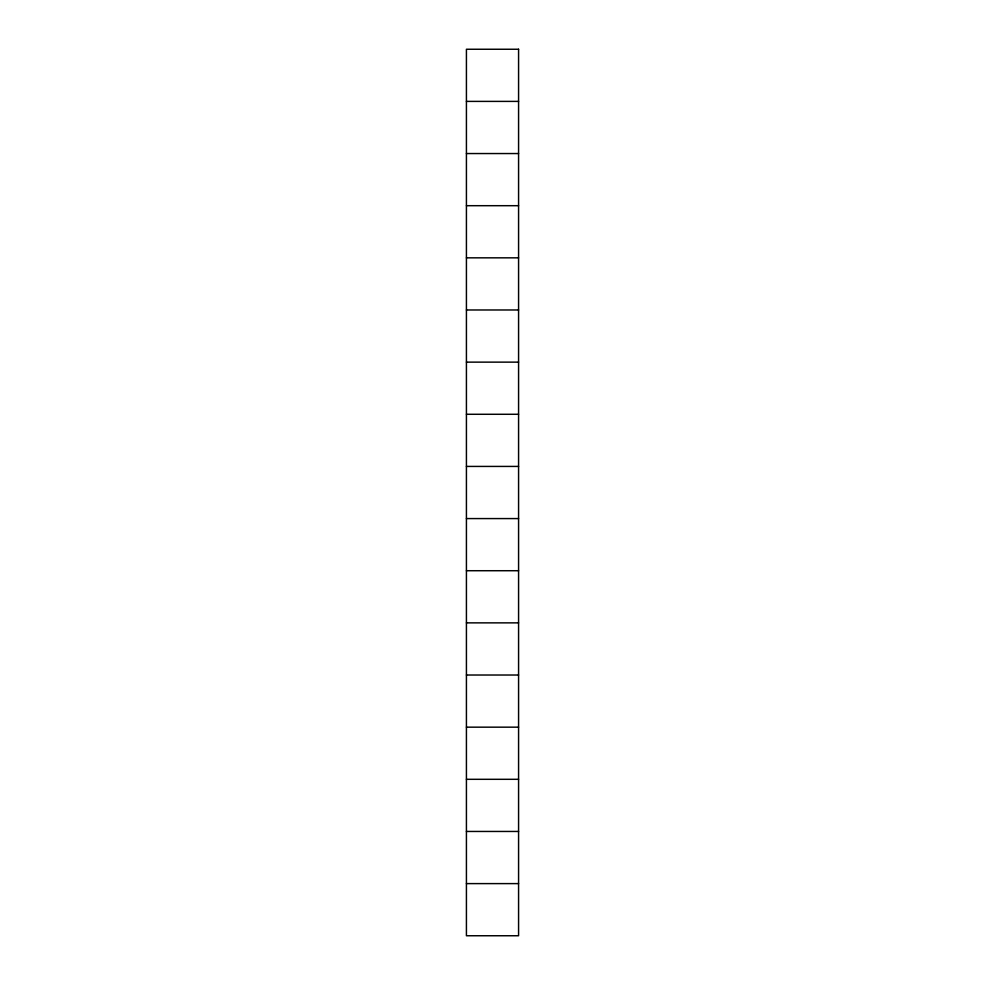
<?xml version="1.0" encoding="UTF-8"?>
<svg xmlns="http://www.w3.org/2000/svg" width="985" height="985" viewBox="0 0 985 985"><rect width="100%" height="100%" fill="white"/><g stroke="black" fill="none" stroke-linecap="round" stroke-linejoin="round"><path stroke-width="1.48" d="M466.422 101.393L518.578 101.393M466.422 153.549L518.578 153.549M466.422 205.693L518.578 205.693M466.422 257.836L518.578 257.836M466.422 309.979L518.578 309.979M466.422 362.135L518.578 362.135M466.422 414.279L518.578 414.279M466.422 466.422L518.578 466.422M466.422 518.578L518.578 518.578M466.422 570.721L518.578 570.721M466.422 622.865L518.578 622.865M466.422 675.02L518.578 675.02M466.422 727.164L518.578 727.164M466.422 779.307L518.578 779.307M466.422 831.451L518.578 831.451M466.422 883.607L518.578 883.607M518.578 49.25L466.422 49.25L466.422 935.75L518.578 935.75L518.578 49.25"/></g></svg>
